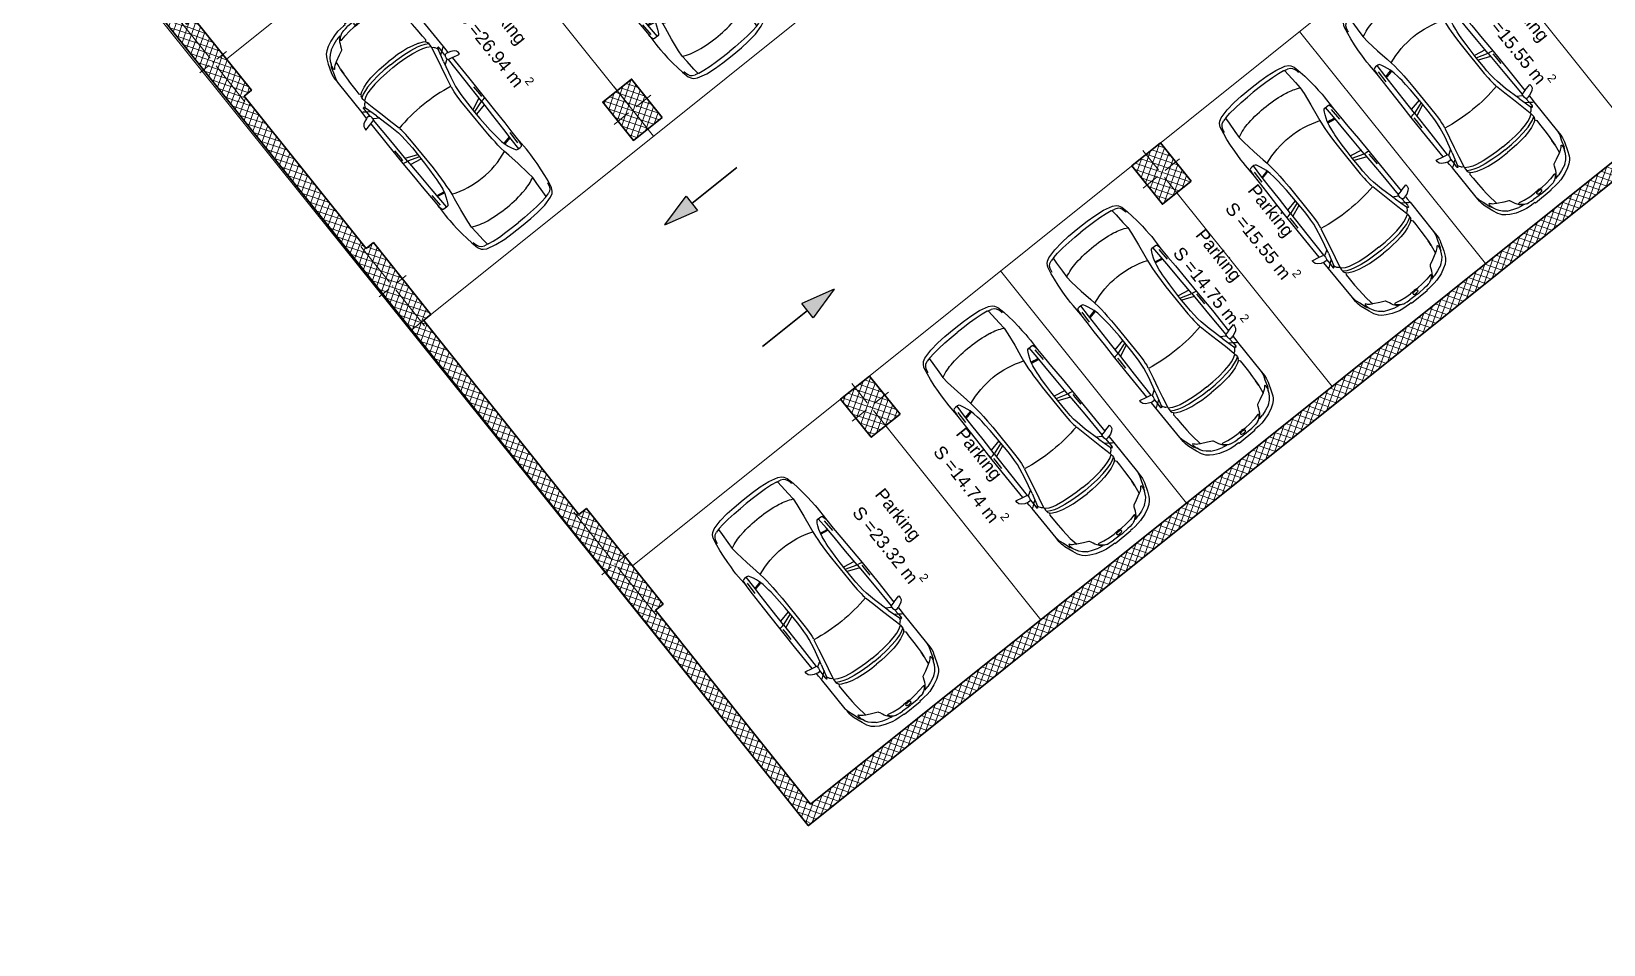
# Model space of a CAD drawing. Header units: metres. Extents: x 7511783 to 7512372, y 4692307 to 4692611.
# Drawn here: x 7512321.6 to 7512347.23, y 4692500.61 to 4692515.5 of the extents above; entities that cross this region are included whole.
import ezdxf

# ---------------------------------------------------------------- set-up
doc = ezdxf.new("R2010")
doc.units = ezdxf.units.M
for name, color, linetype, lineweight in [('A - Fill Zone_Pen_No__1', 7, 'Continuous', 0), ('A - Muret', 7, 'Continuous', 0), ('A - Muret_Pen_No__102', 254, 'Continuous', 0), ('A - Muret_Pen_No__7', 7, 'Continuous', 0), ('A - Shtyllat', 7, 'Continuous', 0), ('A - Shtyllat_Pen_No__1', 7, 'Continuous', 0), ('A - Shtyllat_Pen_No__7', 7, 'Continuous', 0), ('A -Polyline', 7, 'Continuous', 0), ('A -Polyline_Pen_No__1', 7, 'Continuous', 0), ('A -Polyline_Pen_No__48', 14, 'Continuous', 0), ('A -Polyline_Pen_No__8', 14, 'Continuous', 0), ('A1 - Bodrumi -1_Pen_No__42', 8, 'Continuous', 0), ('garazhat-netw-amiri - b1', 20, 'Continuous', 0), ('Interior - Furniture _Pen_No__42', 8, 'Continuous', 0)]:
    doc.layers.add(name, color=color, linetype=linetype, lineweight=lineweight)
doc.styles.add('GENERATED_STYLE_1', font='arial.ttf')
pattern_1 = [(45, (0, 0), (-68.94291, 68.94291), []), (135, (0, 0), (68.94291, 68.94291), [])]

# ---------------------------------------------------------------- blocks, each defined once
blk = doc.blocks.new('Wall_53', base_point=(63169, -68415))
at = {"layer": 'A - Muret_Pen_No__102', "linetype": 'Continuous', "lineweight": 13}
h = blk.add_hatch(dxfattribs=at)
h.set_pattern_fill('CONCRETE_BLOCK', color=254, style=0, pattern_type=2)
h.set_pattern_definition(pattern_1)
h.paths.add_polyline_path([(63114, -68171), (39226, -73528), (39036, -73827), (63169, -68415)])
at = {"layer": 'A - Muret_Pen_No__7', "color": 7, "linetype": 'Continuous', "lineweight": 35, "flags": 128}
for points in [[(63114, -68171), (39226, -73528)], [(63169, -68415), (63114, -68171)], [(39036, -73827), (63169, -68415)]]:
    blk.add_lwpolyline(points, dxfattribs=at)
blk = doc.blocks.new('Wall_54', base_point=(39036, -73827))
at = {"layer": 'A - Muret_Pen_No__102', "linetype": 'Continuous', "lineweight": 13}
h = blk.add_hatch(dxfattribs=at)
h.set_pattern_fill('CONCRETE_BLOCK', color=254, style=0, pattern_type=2)
h.set_pattern_definition(pattern_1)
h.paths.add_polyline_path([(35037, -55956), (34621, -54102), (39036, -73827), (39226, -73528), (38341, -69577), (38105, -69630), (37668, -67679), (37904, -67625), (37019, -63671), (36780, -63724), (36452, -62261), (36691, -62207), (35996, -59102), (35755, -59156), (35427, -57692), (35669, -57638), (35280, -55902)])
at = {"layer": 'A - Muret_Pen_No__7', "color": 7, "linetype": 'Continuous', "lineweight": 35, "flags": 128}
for points in [[(34621, -54102), (39036, -73827)], [(35669, -57638), (35280, -55902)], [(36691, -62207), (35996, -59102)], [(37904, -67625), (37019, -63671)], [(39226, -73528), (38341, -69577)]]:
    blk.add_lwpolyline(points, dxfattribs=at)
blk = doc.blocks.new('Column_143', base_point=(36811, -62949))
at = {"layer": 'A - Shtyllat', "linetype": 'Continuous', "lineweight": 0}
h = blk.add_hatch(dxfattribs=at)
h.set_pattern_fill('CONCRETE_BLOCK', color=18, style=0, pattern_type=2)
h.set_pattern_definition(pattern_1)
h.paths.add_polyline_path([(36691, -62207), (36452, -62261), (36780, -63724), (37019, -63671)])
h = blk.add_hatch(dxfattribs=at)
h.set_pattern_fill('CONCRETE_BLOCK', color=18, style=0, pattern_type=2)
h.set_pattern_definition(pattern_1)
h.paths.add_polyline_path([(36691, -62207), (37019, -63671), (37171, -63637), (36842, -62173)])
at = {"layer": 'A - Shtyllat_Pen_No__1', "color": 7, "linetype": 'Continuous', "lineweight": 13}
for p, q in [((36794, -62871), (36629, -62139)), ((36733, -62966), (36538, -63010)), ((36829, -63027), (36993, -63759)), ((36889, -62931), (37084, -62888))]:
    blk.add_line(p, q, dxfattribs=at)
blk.add_point((36811, -62949), dxfattribs=at)
at = {"layer": 'A - Shtyllat_Pen_No__7', "color": 7, "linetype": 'Continuous', "lineweight": 35, "flags": 128}
blk.add_lwpolyline([(37019, -63671), (37171, -63637), (36842, -62173), (36691, -62207)], dxfattribs=at)
blk = doc.blocks.new('Column_144', base_point=(35786, -58380))
at = {"layer": 'A - Shtyllat', "linetype": 'Continuous', "lineweight": 0}
h = blk.add_hatch(dxfattribs=at)
h.set_pattern_fill('CONCRETE_BLOCK', color=18, style=0, pattern_type=2)
h.set_pattern_definition(pattern_1)
h.paths.add_polyline_path([(35669, -57638), (35427, -57692), (35755, -59156), (35996, -59102)])
h = blk.add_hatch(dxfattribs=at)
h.set_pattern_fill('CONCRETE_BLOCK', color=18, style=0, pattern_type=2)
h.set_pattern_definition(pattern_1)
h.paths.add_polyline_path([(35669, -57638), (35996, -59102), (36145, -59068), (35817, -57605)])
at = {"layer": 'A - Shtyllat_Pen_No__1', "color": 7, "linetype": 'Continuous', "lineweight": 13}
for p, q in [((35769, -58302), (35604, -57571)), ((35708, -58398), (35513, -58442)), ((35864, -58363), (36059, -58319)), ((35804, -58458), (35968, -59190))]:
    blk.add_line(p, q, dxfattribs=at)
blk.add_point((35786, -58380), dxfattribs=at)
at = {"layer": 'A - Shtyllat_Pen_No__7', "color": 7, "linetype": 'Continuous', "lineweight": 35, "flags": 128}
blk.add_lwpolyline([(35996, -59102), (36145, -59068), (35817, -57605), (35669, -57638)], dxfattribs=at)
blk = doc.blocks.new('Column_145', base_point=(38082, -68611))
at = {"layer": 'A - Shtyllat', "linetype": 'Continuous', "lineweight": 0}
h = blk.add_hatch(dxfattribs=at)
h.set_pattern_fill('CONCRETE_BLOCK', color=18, style=0, pattern_type=2)
h.set_pattern_definition(pattern_1)
h.paths.add_polyline_path([(37904, -67625), (37668, -67679), (38105, -69630), (38341, -69577)])
h = blk.add_hatch(dxfattribs=at)
h.set_pattern_fill('CONCRETE_BLOCK', color=18, style=0, pattern_type=2)
h.set_pattern_definition(pattern_1)
h.paths.add_polyline_path([(37904, -67625), (38341, -69577), (38496, -69543), (38058, -67591)])
at = {"layer": 'A - Shtyllat_Pen_No__1', "color": 7, "linetype": 'Continuous', "lineweight": 13}
for p, q in [((38064, -68533), (37845, -67557)), ((38004, -68628), (37808, -68672)), ((38099, -68689), (38318, -69664)), ((38160, -68593), (38355, -68549))]:
    blk.add_line(p, q, dxfattribs=at)
blk.add_point((38082, -68611), dxfattribs=at)
at = {"layer": 'A - Shtyllat_Pen_No__7', "color": 7, "linetype": 'Continuous', "lineweight": 35, "flags": 128}
blk.add_lwpolyline([(38341, -69577), (38496, -69543), (38058, -67591), (37904, -67625)], dxfattribs=at)
blk = doc.blocks.new('Column_150', base_point=(41588, -62082))
at = {"layer": 'A - Shtyllat', "linetype": 'Continuous', "lineweight": 0}
h = blk.add_hatch(dxfattribs=at)
h.set_pattern_fill('CONCRETE_BLOCK', color=18, style=0, pattern_type=2)
h.set_pattern_definition(pattern_1)
h.paths.add_polyline_path([(41968, -62407), (41793, -61626), (41208, -61757), (41383, -62538)])
at = {"layer": 'A - Shtyllat_Pen_No__1', "color": 7, "linetype": 'Continuous', "lineweight": 13}
for p, q in [((41570, -62004), (41483, -61614)), ((41666, -62064), (41959, -61999)), ((41510, -62099), (41217, -62165)), ((41606, -62160), (41693, -62550))]:
    blk.add_line(p, q, dxfattribs=at)
blk.add_point((41588, -62082), dxfattribs=at)
at = {"layer": 'A - Shtyllat_Pen_No__7', "color": 7, "linetype": 'Continuous', "lineweight": 35, "flags": 128}
blk.add_lwpolyline([(41968, -62407), (41793, -61626), (41208, -61757), (41383, -62538)], close=True, dxfattribs=at)
blk = doc.blocks.new('Column_152', base_point=(48880, -66802))
at = {"layer": 'A - Shtyllat', "linetype": 'Continuous', "lineweight": 0}
h = blk.add_hatch(dxfattribs=at)
h.set_pattern_fill('CONCRETE_BLOCK', color=18, style=0, pattern_type=2)
h.set_pattern_definition(pattern_1)
h.paths.add_polyline_path([(49260, -67127), (49085, -66346), (48499, -66478), (48674, -67258)])
at = {"layer": 'A - Shtyllat_Pen_No__1', "color": 7, "linetype": 'Continuous', "lineweight": 13}
for p, q in [((48862, -66724), (48774, -66334)), ((48801, -66820), (48509, -66886)), ((48897, -66880), (48985, -67271)), ((48958, -66785), (49250, -66719))]:
    blk.add_line(p, q, dxfattribs=at)
blk.add_point((48880, -66802), dxfattribs=at)
at = {"layer": 'A - Shtyllat_Pen_No__7', "color": 7, "linetype": 'Continuous', "lineweight": 35, "flags": 128}
blk.add_lwpolyline([(49260, -67127), (49085, -66346), (48499, -66478), (48674, -67258)], close=True, dxfattribs=at)
blk = doc.blocks.new('Column_153', base_point=(42946, -68134))
at = {"layer": 'A - Shtyllat', "linetype": 'Continuous', "lineweight": 0}
h = blk.add_hatch(dxfattribs=at)
h.set_pattern_fill('CONCRETE_BLOCK', color=18, style=0, pattern_type=2)
h.set_pattern_definition(pattern_1)
h.paths.add_polyline_path([(43326, -68458), (43151, -67678), (42566, -67809), (42741, -68590)])
at = {"layer": 'A - Shtyllat_Pen_No__1', "color": 7, "linetype": 'Continuous', "lineweight": 13}
for p, q in [((42929, -68056), (42841, -67665)), ((42868, -68151), (42575, -68217)), ((43024, -68116), (43317, -68051)), ((42964, -68212), (43051, -68602))]:
    blk.add_line(p, q, dxfattribs=at)
blk.add_point((42946, -68134), dxfattribs=at)
at = {"layer": 'A - Shtyllat_Pen_No__7', "color": 7, "linetype": 'Continuous', "lineweight": 35, "flags": 128}
blk.add_lwpolyline([(43326, -68458), (43151, -67678), (42566, -67809), (42741, -68590)], close=True, dxfattribs=at)
blk = doc.blocks.new('Car 05 22')
at = {"layer": 'Interior - Furniture _Pen_No__42', "color": 8, "linetype": 'Continuous', "lineweight": 25}
for p, q in [((-706, 776), (-758, 747)), ((-585, 801), (-706, 776)), ((-627, 772), (-665, 761)), ((-595, 778), (-627, 772)), ((-483, 817), (-585, 801)), ((-372, 830), (-483, 817)), ((-252, 841), (-372, 830)), ((-168, 845), (-252, 841)), ((-78, 851), (-168, 845)), ((-24, 852), (-78, 851)), ((40, 852), (-24, 852)), ((231, 846), (40, 852)), ((125, 791), (129, 820)), ((126, 744), (125, 791)), ((129, 820), (139, 832)), ((139, 832), (165, 840)), ((165, 840), (195, 844)), ((195, 844), (231, 846)), ((211, 809), (418, 816)), ((400, 848), (231, 846)), ((591, 852), (400, 848)), ((814, 769), (522, 765)), ((857, 856), (591, 852)), ((1109, 774), (814, 769)), ((1130, 859), (857, 856)), ((1036, 773), (997, 579)), ((1042, 578), (1108, 774)), ((1173, 775), (1090, 578)), ((1115, 809), (1109, 774)), ((1109, 774), (1538, 780)), ((1120, 833), (1115, 809)), ((1121, 838), (1120, 836)), ((1120, 836), (1120, 833)), ((1130, 859), (1121, 838)), ((1536, 860), (1130, 859)), ((1163, 830), (1220, 829)), ((1220, 829), (1370, 831)), ((1958, 858), (1536, 860)), ((1538, 780), (1975, 786)), ((1961, 983), (1929, 983)), ((1929, 983), (1958, 858)), ((1939, 686), (1996, 777)), ((1958, 858), (1977, 777)), ((1997, 975), (1961, 983)), ((1977, 777), (2020, 777)), ((2027, 945), (1997, 975)), ((2020, 777), (2044, 783)), ((2055, 898), (2027, 945)), ((2044, 783), (2063, 792)), ((2068, 858), (2055, 898)), ((2063, 792), (2070, 800)), ((2069, 788), (2065, 794)), ((2120, 857), (2068, 858)), ((2075, 836), (2068, 858)), ((2069, 788), (2148, 790)), ((2070, 800), (2075, 809)), ((2075, 809), (2075, 836)), ((2107, 732), (2148, 790)), ((2193, 856), (2120, 857)), ((2148, 790), (2167, 814)), ((2148, 790), (2206, 792)), ((2167, 814), (2182, 834)), ((2182, 834), (2193, 856)), ((2808, 853), (2193, 856)), ((2206, 792), (2227, 791)), ((2227, 770), (2214, 763)), ((2227, 791), (2233, 790)), ((2234, 774), (2227, 770)), ((2233, 790), (2238, 787)), ((2238, 777), (2234, 774)), ((2241, 784), (2238, 787)), ((2238, 777), (2241, 781)), ((2241, 781), (2241, 784)), ((2856, 853), (2808, 853)), ((2808, 853), (2877, 843)), ((2891, 853), (2856, 853)), ((2877, 843), (2954, 814)), ((2923, 852), (2891, 853)), ((2904, 833), (2905, 833)), ((2945, 849), (2923, 852)), ((2990, 840), (2945, 849)), ((2954, 814), (3076, 775)), ((3014, 833), (2990, 840)), ((3154, 783), (3014, 833)), ((3100, 763), (3076, 775)), ((3236, 748), (3154, 783)), ((-815, 668), (-855, 511)), ((-785, 722), (-815, 668)), ((-758, 747), (-785, 722)), ((-768, 602), (-783, 510)), ((-768, 602), (-751, 670)), ((-764, 617), (-666, 624)), ((-729, 716), (-751, 670)), ((-701, 743), (-729, 716)), ((-665, 761), (-701, 743)), ((-666, 624), (-501, 634)), ((-501, 634), (-383, 642)), ((-383, 642), (-274, 631)), ((-274, 631), (-56, 601)), ((-56, 601), (146, 567)), ((327, 762), (125, 756)), ((132, 723), (126, 744)), ((147, 711), (132, 723)), ((146, 567), (233, 552)), ((171, 697), (147, 711)), ((213, 677), (171, 697)), ((266, 655), (213, 677)), ((233, 552), (315, 541)), ((319, 636), (266, 655)), ((315, 541), (384, 535)), ((393, 618), (319, 636)), ((522, 765), (327, 762)), ((339, 683), (330, 634)), ((355, 762), (339, 683)), ((357, 683), (347, 629)), ((373, 763), (357, 683)), ((384, 535), (454, 530)), ((475, 607), (393, 618)), ((454, 530), (526, 526)), ((521, 602), (475, 607)), ((570, 597), (521, 602)), ((526, 526), (628, 522)), ((653, 591), (570, 597)), ((628, 522), (757, 518)), ((773, 585), (653, 591)), ((757, 518), (1323, 518)), ((907, 580), (773, 585)), ((1042, 578), (907, 580)), ((1228, 578), (1042, 578)), ((1316, 580), (1228, 578)), ((1403, 584), (1316, 580)), ((1323, 518), (1420, 522)), ((1484, 590), (1403, 584)), ((1420, 522), (1467, 524)), ((1467, 524), (1511, 528)), ((1562, 601), (1484, 590)), ((1511, 528), (1554, 533)), ((1554, 533), (1597, 541)), ((1730, 634), (1562, 601)), ((1597, 541), (1597, 541)), ((1611, 544), (1780, 582)), ((2000, 702), (1730, 634)), ((1780, 582), (1953, 621)), ((1953, 621), (2122, 660)), ((2000, 702), (2214, 763)), ((2122, 660), (2294, 698)), ((2214, 763), (2238, 752)), ((2238, 752), (2259, 740)), ((2259, 740), (2269, 731)), ((2269, 731), (2279, 722)), ((2279, 722), (2294, 698)), ((2294, 698), (2317, 701)), ((2294, 698), (2294, 698)), ((2317, 701), (2346, 703)), ((2355, 640), (2317, 701)), ((2346, 703), (2379, 702)), ((2380, 575), (2355, 640)), ((2410, 649), (2379, 702)), ((2379, 702), (2411, 694)), ((2397, 514), (2380, 575)), ((2419, 396), (2397, 514)), ((2436, 583), (2410, 649)), ((2411, 694), (2411, 694)), ((2429, 682), (2411, 694)), ((2429, 682), (2457, 700)), ((2429, 682), (2429, 682)), ((2429, 682), (2457, 640)), ((2454, 522), (2436, 583)), ((2478, 401), (2454, 522)), ((2457, 700), (2535, 698)), ((2457, 640), (2487, 574)), ((2487, 574), (2492, 562)), ((2492, 562), (2518, 477)), ((2535, 698), (2535, 698)), ((2535, 698), (2673, 696)), ((2673, 696), (2787, 691)), ((2787, 691), (2868, 687)), ((2868, 687), (2960, 679)), ((2960, 679), (2868, 687)), ((2960, 679), (3047, 666)), ((3022, 758), (3024, 762)), ((3024, 754), (3022, 758)), ((3024, 762), (3035, 765)), ((3038, 743), (3024, 754)), ((3035, 765), (3047, 764)), ((3051, 731), (3038, 743)), ((3047, 764), (3061, 763)), ((3047, 666), (3100, 657)), ((3065, 715), (3051, 731)), ((3061, 763), (3090, 757)), ((3077, 698), (3065, 715)), ((3100, 657), (3077, 698)), ((3090, 757), (3108, 751)), ((3114, 753), (3100, 763)), ((3153, 554), (3100, 657)), ((3108, 751), (3123, 746)), ((3123, 746), (3114, 753)), ((3170, 727), (3123, 746)), ((3190, 476), (3153, 554)), ((3212, 701), (3170, 727)), ((3254, 663), (3212, 701)), ((3269, 728), (3236, 748)), ((3302, 603), (3254, 663)), ((3299, 706), (3269, 728)), ((3337, 663), (3299, 706)), ((3302, 603), (3346, 501)), ((3374, 604), (3337, 663)), ((3418, 513), (3374, 604)), ((3457, 393), (3418, 513)), ((-875, 345), (-883, 195)), ((-855, 511), (-875, 345)), ((-802, 259), (-807, 125)), ((-795, 391), (-802, 259)), ((-783, 510), (-795, 391)), ((2434, 266), (2419, 396)), ((2442, 132), (2434, 266)), ((2494, 269), (2478, 401)), ((2503, 133), (2494, 269)), ((2518, 477), (2538, 384)), ((2538, 384), (2551, 286)), ((2551, 286), (2560, 194)), ((3199, 467), (3190, 476)), ((3221, 454), (3199, 467)), ((3256, 439), (3221, 454)), ((3288, 425), (3256, 439)), ((3319, 408), (3288, 425)), ((3353, 384), (3319, 408)), ((3325, 377), (3321, 370)), ((3321, 370), (3321, 362)), ((3321, 362), (3338, 277)), ((3328, 380), (3325, 377)), ((3338, 379), (3328, 380)), ((3364, 358), (3338, 379)), ((3338, 277), (3352, 173)), ((3346, 501), (3374, 420)), ((3377, 360), (3353, 384)), ((3397, 316), (3364, 358)), ((3391, 344), (3374, 420)), ((3391, 344), (3377, 360)), ((3408, 289), (3397, 316)), ((3408, 289), (3414, 267)), ((3414, 267), (3418, 243)), ((3468, 331), (3457, 393)), ((3474, 264), (3468, 331)), ((3478, 200), (3474, 264)), ((-883, 195), (-885, 0)), ((-885, 0), (-883, -195)), ((-807, 125), (-808, 0)), ((-807, -125), (-808, 0)), ((2444, 0), (2442, 132)), ((2444, 0), (2442, -132)), ((2506, 0), (2503, 133)), ((2560, 194), (2564, 101)), ((2564, 101), (2566, 0)), ((2564, -101), (2566, 0)), ((3352, 173), (3358, 76)), ((3354, 28), (3358, 76)), ((3354, 28), (3354, -1)), ((3354, -28), (3354, 1)), ((3371, 12), (3370, -1)), ((3371, -12), (3370, 1)), ((3372, 24), (3371, 12)), ((3376, 39), (3372, 24)), ((3382, 47), (3376, 39)), ((3386, 48), (3382, 47)), ((3386, 48), (3394, 48)), ((3399, 47), (3394, 48)), ((3404, 39), (3399, 47)), ((3404, 39), (3408, 24)), ((3408, 24), (3410, 8)), ((3410, 8), (3410, 0)), ((3418, 243), (3424, 201)), ((3424, 201), (3428, 152)), ((3432, 40), (3428, 152)), ((3432, 57), (3432, 57)), ((3432, 0), (3432, 40)), ((3432, 0), (3432, -40)), ((3479, 165), (3478, 200)), ((3490, 165), (3479, 165)), ((3490, -165), (3490, 165)), ((-883, -195), (-875, -345)), ((-802, -259), (-807, -125)), ((2442, -132), (2434, -266)), ((2503, -133), (2494, -269)), ((2506, 0), (2503, -133)), ((2551, -286), (2560, -194)), ((2560, -194), (2564, -101)), ((3338, -277), (3352, -173)), ((3352, -173), (3358, -76)), ((3354, -28), (3358, -76)), ((3372, -24), (3371, -12)), ((3376, -39), (3372, -24)), ((3382, -47), (3376, -39)), ((3386, -48), (3382, -47)), ((3386, -48), (3394, -48)), ((3399, -47), (3394, -48)), ((3404, -39), (3399, -47)), ((3404, -39), (3408, -24)), ((3408, -24), (3410, -8)), ((3410, -8), (3410, 0)), ((3414, -267), (3418, -243)), ((3418, -243), (3424, -201)), ((3424, -201), (3428, -152)), ((3432, -40), (3428, -152)), ((3432, -57), (3432, -57)), ((3474, -264), (3478, -200)), ((3478, -200), (3479, -165)), ((3479, -165), (3490, -165)), ((-875, -345), (-855, -511)), ((-855, -511), (-815, -668)), ((-795, -391), (-802, -259)), ((-783, -510), (-795, -391)), ((-768, -602), (-783, -510)), ((2419, -396), (2397, -514)), ((2434, -266), (2419, -396)), ((2478, -401), (2454, -522)), ((2494, -269), (2478, -401)), ((2492, -562), (2518, -477)), ((2518, -477), (2538, -384)), ((2538, -384), (2551, -286)), ((3190, -476), (3153, -554)), ((3199, -467), (3190, -476)), ((3221, -454), (3199, -467)), ((3256, -439), (3221, -454)), ((3288, -425), (3256, -439)), ((3319, -408), (3288, -425)), ((3302, -603), (3346, -501)), ((3353, -384), (3319, -408)), ((3321, -362), (3338, -277)), ((3321, -370), (3321, -362)), ((3325, -377), (3321, -370)), ((3328, -380), (3325, -377)), ((3338, -379), (3328, -380)), ((3364, -358), (3338, -379)), ((3346, -501), (3374, -420)), ((3377, -360), (3353, -384)), ((3397, -316), (3364, -358)), ((3391, -344), (3374, -420)), ((3391, -344), (3377, -360)), ((3408, -289), (3397, -316)), ((3408, -289), (3414, -267)), ((3418, -513), (3457, -393)), ((3457, -393), (3468, -331)), ((3468, -331), (3474, -264)), ((-815, -668), (-785, -722)), ((-785, -722), (-758, -747)), ((-768, -602), (-751, -670)), ((-764, -617), (-666, -624)), ((-758, -747), (-706, -776)), ((-729, -716), (-751, -670)), ((-701, -743), (-729, -716)), ((-665, -761), (-701, -743)), ((-666, -624), (-501, -634)), ((-627, -772), (-665, -761)), ((-501, -634), (-383, -642)), ((-383, -642), (-274, -631)), ((-274, -631), (-56, -601)), ((-56, -601), (146, -567)), ((126, -744), (125, -791)), ((327, -762), (125, -756)), ((132, -723), (126, -744)), ((147, -711), (132, -723)), ((146, -567), (233, -552)), ((171, -697), (147, -711)), ((213, -677), (171, -697)), ((266, -655), (213, -677)), ((233, -552), (315, -541)), ((319, -636), (266, -655)), ((315, -541), (384, -535)), ((393, -618), (319, -636)), ((522, -765), (327, -762)), ((339, -683), (330, -634)), ((355, -762), (339, -683)), ((357, -683), (347, -629)), ((373, -763), (357, -683)), ((384, -535), (454, -530)), ((475, -607), (393, -618)), ((454, -530), (526, -526)), ((521, -602), (475, -607)), ((570, -597), (521, -602)), ((814, -769), (522, -765)), ((526, -526), (628, -522)), ((653, -591), (570, -597)), ((628, -522), (757, -518)), ((773, -585), (653, -591)), ((757, -518), (1323, -518)), ((907, -580), (773, -585)), ((1042, -578), (907, -580)), ((1036, -773), (997, -579)), ((1042, -578), (1108, -774)), ((1228, -578), (1042, -578)), ((1173, -775), (1090, -578)), ((1316, -580), (1228, -578)), ((1403, -584), (1316, -580)), ((1323, -518), (1420, -522)), ((1484, -590), (1403, -584)), ((1420, -522), (1467, -524)), ((1467, -524), (1511, -528)), ((1562, -601), (1484, -590)), ((1511, -528), (1554, -533)), ((1554, -533), (1597, -541)), ((1730, -634), (1562, -601)), ((1597, -541), (1597, -541)), ((1611, -544), (1780, -582)), ((2000, -702), (1730, -634)), ((1780, -582), (1953, -621)), ((1939, -686), (1996, -777)), ((1953, -621), (2122, -660)), ((2000, -702), (2214, -763)), ((2107, -732), (2148, -790)), ((2122, -660), (2294, -698)), ((2214, -763), (2238, -752)), ((2227, -770), (2214, -763)), ((2238, -752), (2259, -740)), ((2259, -740), (2269, -731)), ((2269, -731), (2279, -722)), ((2279, -722), (2294, -698)), ((2294, -698), (2317, -701)), ((2294, -698), (2294, -698)), ((2355, -640), (2317, -701)), ((2317, -701), (2346, -703)), ((2346, -703), (2379, -702)), ((2380, -575), (2355, -640)), ((2410, -649), (2379, -702)), ((2379, -702), (2411, -694)), ((2397, -514), (2380, -575)), ((2436, -583), (2410, -649)), ((2429, -682), (2411, -694)), ((2411, -694), (2411, -694)), ((2429, -682), (2457, -640)), ((2429, -682), (2429, -682)), ((2429, -682), (2457, -700)), ((2454, -522), (2436, -583)), ((2457, -640), (2487, -574)), ((2457, -700), (2535, -698)), ((2487, -574), (2492, -562)), ((2535, -698), (2673, -696)), ((2535, -698), (2535, -698)), ((2673, -696), (2787, -691)), ((2787, -691), (2868, -687)), ((2868, -687), (2960, -679)), ((2960, -679), (2868, -687)), ((2960, -679), (3047, -666)), ((3024, -754), (3022, -758)), ((3022, -758), (3024, -762)), ((3038, -743), (3024, -754)), ((3024, -762), (3035, -765)), ((3035, -765), (3047, -764)), ((3051, -731), (3038, -743)), ((3047, -666), (3100, -657)), ((3047, -764), (3061, -763)), ((3065, -715), (3051, -731)), ((3061, -763), (3090, -757)), ((3077, -698), (3065, -715)), ((3100, -763), (3076, -775)), ((3100, -657), (3077, -698)), ((3090, -757), (3108, -751)), ((3153, -554), (3100, -657)), ((3114, -753), (3100, -763)), ((3108, -751), (3123, -746)), ((3123, -746), (3114, -753)), ((3170, -727), (3123, -746)), ((3154, -783), (3236, -748)), ((3212, -701), (3170, -727)), ((3254, -663), (3212, -701)), ((3236, -748), (3269, -728)), ((3302, -603), (3254, -663)), ((3269, -728), (3299, -706)), ((3299, -706), (3337, -663)), ((3337, -663), (3374, -604)), ((3374, -604), (3418, -513)), ((-706, -776), (-585, -801)), ((-595, -778), (-627, -772)), ((-585, -801), (-483, -817)), ((-483, -817), (-372, -830)), ((-372, -830), (-252, -841)), ((-252, -841), (-168, -845)), ((-168, -845), (-78, -851)), ((-78, -851), (-24, -852)), ((-24, -852), (40, -852)), ((40, -852), (231, -846)), ((125, -791), (129, -820)), ((129, -820), (139, -832)), ((139, -832), (165, -840)), ((165, -840), (195, -844)), ((195, -844), (231, -846)), ((211, -809), (418, -816)), ((231, -846), (400, -848)), ((400, -848), (591, -852)), ((591, -852), (857, -856)), ((1109, -774), (814, -769)), ((857, -856), (1130, -859)), ((1109, -774), (1538, -780)), ((1115, -809), (1109, -774)), ((1120, -833), (1115, -809)), ((1120, -836), (1120, -833)), ((1121, -838), (1120, -836)), ((1130, -859), (1121, -838)), ((1130, -859), (1536, -860)), ((1163, -830), (1220, -829)), ((1220, -829), (1370, -831)), ((1536, -860), (1958, -858)), ((1538, -780), (1975, -786)), ((1958, -858), (1929, -983)), ((1929, -983), (1961, -983)), ((1958, -858), (1977, -777)), ((1961, -983), (1997, -975)), ((1977, -777), (2020, -777)), ((1997, -975), (2027, -945)), ((2020, -777), (2044, -783)), ((2027, -945), (2055, -898)), ((2044, -783), (2063, -792)), ((2055, -898), (2068, -858)), ((2063, -792), (2070, -800)), ((2069, -788), (2065, -794)), ((2075, -836), (2068, -858)), ((2068, -858), (2120, -857)), ((2069, -788), (2148, -790)), ((2070, -800), (2075, -809)), ((2075, -809), (2075, -836)), ((2120, -857), (2193, -856)), ((2148, -790), (2167, -814)), ((2148, -790), (2206, -792)), ((2167, -814), (2182, -834)), ((2182, -834), (2193, -856)), ((2193, -856), (2808, -853)), ((2206, -792), (2227, -791)), ((2234, -774), (2227, -770)), ((2227, -791), (2233, -790)), ((2233, -790), (2238, -787)), ((2238, -777), (2234, -774)), ((2238, -777), (2241, -781)), ((2241, -784), (2238, -787)), ((2241, -781), (2241, -784)), ((2808, -853), (2877, -843)), ((2808, -853), (2856, -853)), ((2856, -853), (2891, -853)), ((2877, -843), (2954, -814)), ((2891, -853), (2923, -852)), ((2923, -852), (2945, -849)), ((2945, -849), (2990, -840)), ((2954, -814), (3076, -775)), ((2990, -840), (3014, -833)), ((3014, -833), (3154, -783))]:
    blk.add_line(p, q, dxfattribs=at)
for centre, radius, start, end in [((493, 218), 973, 154.1545, 170.9117), ((1650, 0), 1520, 158.6992, 201.3008), ((-1245, 0), 2907, 349.2142, 10.7858), ((1856, -2), 2354, 170.8804, 189.9223), ((493, -218), 973, 191.2305, 205.8455)]:
    blk.add_arc(centre, radius, start, end, dxfattribs=at)
blk = doc.blocks.new('Polyline_43', base_point=(41797, -66481))
at = {"layer": 'A -Polyline_Pen_No__48', "linetype": 'Continuous', "lineweight": 25}
blk.add_hatch(color=14, dxfattribs=at).paths.add_polyline_path([(43260, -66153), (42681, -66129), (42747, -66421)])
at = {"layer": 'A -Polyline_Pen_No__48', "color": 14, "linetype": 'Continuous', "lineweight": 25}
for p, q in [((43260, -66153), (42681, -66129)), ((42747, -66421), (42681, -66129)), ((43260, -66153), (42747, -66421))]:
    blk.add_line(p, q, dxfattribs=at)
at = {"layer": 'A -Polyline_Pen_No__8', "color": 14, "linetype": 'Continuous', "lineweight": 35, "flags": 128}
blk.add_lwpolyline([(41797, -66481), (42714, -66275)], dxfattribs=at)
blk = doc.blocks.new('Polyline_44', base_point=(42704, -63673))
at = {"layer": 'A -Polyline_Pen_No__48', "linetype": 'Continuous', "lineweight": 25}
blk.add_hatch(color=14, dxfattribs=at).paths.add_polyline_path([(41240, -64001), (41819, -64025), (41754, -63732)])
at = {"layer": 'A -Polyline_Pen_No__48', "color": 14, "linetype": 'Continuous', "lineweight": 25}
for p, q in [((41240, -64001), (41754, -63732)), ((41754, -63732), (41819, -64025)), ((41240, -64001), (41819, -64025))]:
    blk.add_line(p, q, dxfattribs=at)
at = {"layer": 'A -Polyline_Pen_No__8', "color": 14, "linetype": 'Continuous', "lineweight": 35, "flags": 128}
blk.add_lwpolyline([(42704, -63673), (41786, -63879)], dxfattribs=at)

msp = doc.modelspace()

# ---------------------------------------------------------------- linework, layer by layer
at = {"layer": 'A -Polyline_Pen_No__1', "color": 7, "linetype": 'Continuous'}
for points in [[(7512331.395, 4692506.782), (7512361.197, 4692530.652, 0.414214), (7512361.228, 4692530.933), (7512341.596, 4692555.444)], [(7512327.799, 4692510.631), (7512353.396, 4692531.133, 0.411937), (7512353.444, 4692531.553), (7512345.872, 4692541.159, 0.416494), (7512345.39, 4692541.281), (7512341.605, 4692538.249)]]:
    msp.add_lwpolyline(points, format="xyb", dxfattribs=at)
for points in [[(7512324.778, 4692515.043), (7512343.427, 4692529.98)], [(7512325.889, 4692521.096), (7512331.741, 4692513.789)], [(7512345.276, 4692516.873), (7512347.807, 4692513.712)], [(7512342.273, 4692515.495), (7512345.305, 4692511.709)], [(7512340.272, 4692512.866), (7512342.803, 4692509.705)], [(7512337.397, 4692511.59), (7512340.429, 4692507.804)], [(7512335.525, 4692509.065), (7512338.056, 4692505.904)]]:
    msp.add_lwpolyline(points, dxfattribs=at)
at = {"layer": 'A1 - Bodrumi -1_Pen_No__42', "color": 8, "linetype": 'Continuous', "flags": 128}
msp.add_lwpolyline([(7512321.597, 4692518.317), (7512334.262, 4692502.546), (7512353.567, 4692518.004), (7512340.874, 4692533.851)], close=True, dxfattribs=at)
at = {"layer": 'garazhat-netw-amiri - b1', "color": 20, "linetype": 'Continuous', "lineweight": 0}
for p, q in [((7512321.597, 4692518.317), (7512334.262, 4692502.546)), ((7512334.262, 4692502.546), (7512353.567, 4692518.004))]:
    msp.add_line(p, q, dxfattribs=at)

# ---------------------------------------------------------------- block references
at = {"layer": 'A - Muret', "color": 7, "lineweight": 35, "xscale": 0.001, "yscale": 0.001, "zscale": 0.001, "rotation": 26.04535599708318}
for name, p in [('Wall_54', (7512334.262, 4692502.546)), ('Wall_53', (7512353.567, 4692518.004))]:
    msp.add_blockref(name, p, dxfattribs=at)
at = {"layer": 'A - Shtyllat', "color": 7, "lineweight": 35, "xscale": 0.001, "yscale": 0.001, "zscale": 0.001, "rotation": 26.04535599708318}
for name, p in [('Column_144', (7512324.559, 4692514.996)), ('Column_150', (7512331.397, 4692514.218)), ('Column_152', (7512340.021, 4692513.179)), ('Column_143', (7512327.486, 4692511.342)), ('Column_153', (7512335.275, 4692509.377)), ('Column_145', (7512331.114, 4692506.813))]:
    msp.add_blockref(name, p, dxfattribs=at)
at = {"layer": 'A -Polyline', "color": 14, "linetype": 'Continuous', "lineweight": 35, "xscale": 0.001, "yscale": 0.001, "zscale": 0.001, "rotation": 26.04535599708318}
for name, p in [('Polyline_44', (7512333.098, 4692513.279)), ('Polyline_43', (7512333.516, 4692510.357))]:
    msp.add_blockref(name, p, dxfattribs=at)
at = {"layer": 'Interior - Furniture _Pen_No__42', "color": 8, "linetype": 'Continuous', "lineweight": 25, "yscale": 0.001}
for p, xscale, rotation in [((7512347.184, 4692518.056), -0.001, 129.0374444297989), ((7512332.465, 4692515.792), 0.001, 129.037444429799), ((7512344.048, 4692515.512), -0.001, 129.0374444297989), ((7512329.03, 4692513.007), 0.001, 129.037444429799), ((7512342.028, 4692513.875), -0.001, 129.0374444297989), ((7512339.216, 4692511.594), -0.001, 129.0374444297989), ((7512337.197, 4692509.957), -0.001, 129.0374444297989), ((7512333.761, 4692507.171), -0.001, 129.0374444297989)]:
    msp.add_blockref('Car 05 22', p, dxfattribs=dict(at, xscale=xscale, rotation=rotation))

# ---------------------------------------------------------------- texts
at = {"layer": 'A - Fill Zone_Pen_No__1', "color": 7, "lineweight": 13, "char_height": 0.21, "attachment_point": 7, "style": 'GENERATED_STYLE_1'}
for s, insert, rotation in [('{\\fArial|b0|i0|c0|p34;Parking ^MS =26.94 m{\\H0.66x;\\S2^  ;}}', (7512328.536, 4692515.738), 308.6932), ('{\\fArial|b0|i0|c0|p34;Parking ^MS =15.55 m{\\H0.66x;\\S2^  ;}}', (7512345.205, 4692515.786), 308.6857), ('{\\fArial|b0|i0|c0|p34;Parking ^MS =15.55 m{\\H0.66x;\\S2^  ;}}', (7512341.045, 4692512.601), 308.6869), ('{\\fArial|b0|i0|c0|p34;Parking ^MS =14.75 m{\\H0.66x;\\S2^  ;}}', (7512340.194, 4692511.874), 308.6857), ('{\\fArial|b0|i0|c0|p34;Parking ^MS =14.74 m{\\H0.66x;\\S2^  ;}}', (7512336.286, 4692508.634), 308.6857), ('{\\fArial|b0|i0|c0|p34;Parking ^MS =23.32 m{\\H0.66x;\\S2^  ;}}', (7512334.966, 4692507.643), 308.6932)]:
    msp.add_mtext(s, dxfattribs=dict(at, insert=insert, rotation=rotation))

doc.saveas('drawing.dxf')
